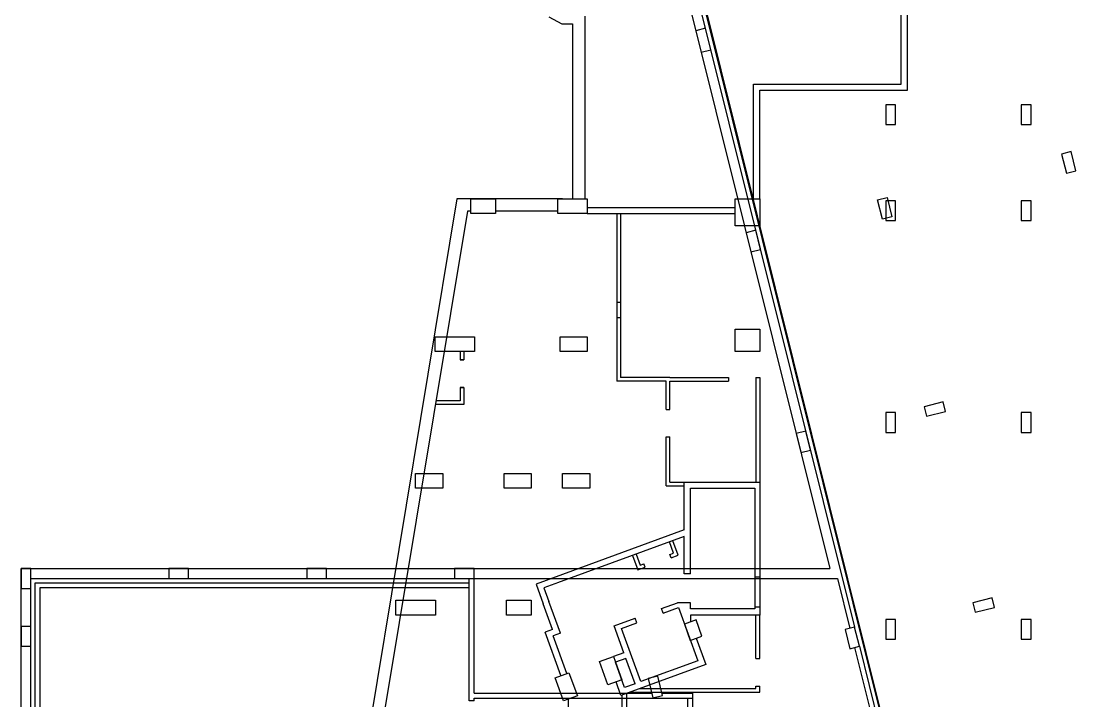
# Model space of a CAD drawing. Header units: metres. Extents: x -681087 to 1033303, y 74272 to 2630761.
# Drawn here: x -50487 to -7657, y 2285216 to 2312808 of the extents above; entities that cross this region are included whole.
import ezdxf

# ---------------------------------------------------------------- set-up
doc = ezdxf.new("R2010")
doc.units = ezdxf.units.M
for name, color, linetype in [('SKELETON_CLEAN', 7, 'Continuous'), ('SKELETON_ISOLATED', 1, 'Continuous'), ('SKELETON_ORIGINAL', 8, 'Continuous')]:
    doc.layers.add(name, color=color, linetype=linetype)

msp = doc.modelspace()

# ---------------------------------------------------------------- linework, layer by layer
at = {"layer": 'SKELETON_CLEAN'}
for p, q in [((-27312, 2331004), (-16642, 2288209)), ((-26207, 2324919), (-17647, 2290584)), ((-14747, 2310252), (-14747, 2315437)), ((-14497, 2310002), (-14497, 2315649)), ((-29052, 2312976), (-28535, 2312692)), ((-28535, 2312692), (-28102, 2312692)), ((-28102, 2312692), (-28102, 2305599)), ((-22702, 2312515), (-23090, 2312418)), ((-22485, 2311642), (-22702, 2312515)), ((-23090, 2312418), (-22873, 2311545)), ((-22873, 2311545), (-22485, 2311642)), ((-20747, 2305599), (-20747, 2310254)), ((-20747, 2310252), (-14747, 2310252)), ((-20497, 2305599), (-20497, 2310004)), ((-20497, 2310002), (-14497, 2310002)), ((-14977, 2309416), (-15377, 2309416)), ((-15377, 2309416), (-15377, 2308616)), ((-14977, 2308616), (-14977, 2309416)), ((-9477, 2309416), (-9877, 2309416)), ((-9877, 2309416), (-9877, 2308616)), ((-9477, 2308616), (-9477, 2309416)), ((-15377, 2308616), (-14977, 2308616)), ((-9877, 2308616), (-9477, 2308616)), ((-7850, 2307509), (-8238, 2307412)), ((-8238, 2307412), (-8045, 2306636)), ((-7657, 2306733), (-7850, 2307509)), ((-8045, 2306636), (-7657, 2306733)), ((-32788, 2305599), (-39794, 2263345)), ((-32227, 2304999), (-32227, 2305599)), ((-28497, 2305599), (-31227, 2305599)), ((-31227, 2305599), (-31227, 2304999)), ((-28697, 2304999), (-28697, 2305599)), ((-28697, 2305599), (-27497, 2305599)), ((-27497, 2305599), (-27497, 2304999)), ((-21497, 2304499), (-21497, 2305599)), ((-21497, 2305599), (-20497, 2305599)), ((-20497, 2305599), (-20497, 2304499)), ((-15710, 2305550), (-15321, 2305646)), ((-15321, 2305646), (-15128, 2304870)), ((-15516, 2304773), (-15710, 2305550)), ((-14977, 2305516), (-15377, 2305516)), ((-15377, 2305516), (-15377, 2304716)), ((-14977, 2304716), (-14977, 2305516)), ((-9477, 2305516), (-9877, 2305516)), ((-9877, 2305516), (-9877, 2304716)), ((-9477, 2304716), (-9477, 2305516)), ((-32364, 2305099), (-39112, 2264399)), ((-32227, 2305099), (-32364, 2305099)), ((-31227, 2304999), (-32227, 2304999)), ((-27497, 2304999), (-28697, 2304999)), ((-27497, 2304999), (-21497, 2304999)), ((-26302, 2304999), (-26302, 2298199)), ((-26152, 2304999), (-26152, 2298349)), ((-15128, 2304870), (-15516, 2304773)), ((-15377, 2304716), (-14977, 2304716)), ((-9877, 2304716), (-9477, 2304716)), ((-20497, 2304499), (-21497, 2304499)), ((-20658, 2304316), (-21046, 2304219)), ((-20465, 2303540), (-20658, 2304316)), ((-21046, 2304219), (-20853, 2303443)), ((-20853, 2303443), (-20465, 2303540)), ((-21497, 2299399), (-21497, 2300299)), ((-21497, 2300299), (-20497, 2300299)), ((-20497, 2300299), (-20497, 2299399)), ((-33677, 2299399), (-33677, 2299999)), ((-33677, 2299999), (-32077, 2299999)), ((-32077, 2299999), (-32077, 2299399)), ((-28597, 2299399), (-28597, 2299999)), ((-28597, 2299999), (-27497, 2299999)), ((-27497, 2299999), (-27497, 2299399)), ((-32077, 2299399), (-33677, 2299399)), ((-32657, 2299399), (-32657, 2299059)), ((-32507, 2299399), (-32507, 2299059)), ((-27497, 2299399), (-28597, 2299399)), ((-20497, 2299399), (-21497, 2299399)), ((-32657, 2299059), (-32507, 2299059)), ((-24147, 2298349), (-26152, 2298349)), ((-24147, 2298349), (-21767, 2298349)), ((-21767, 2298349), (-21767, 2298199)), ((-20647, 2298349), (-20647, 2294099)), ((-20647, 2298349), (-20497, 2298349)), ((-20497, 2298349), (-20497, 2294099)), ((-32657, 2297939), (-32507, 2297939)), ((-32657, 2297939), (-32657, 2297399)), ((-32507, 2297939), (-32507, 2297249)), ((-24297, 2298199), (-26302, 2298199)), ((-24297, 2297049), (-24297, 2298199)), ((-24147, 2297049), (-24147, 2298199)), ((-24147, 2298199), (-21767, 2298199)), ((-32507, 2297249), (-33666, 2297249)), ((-32657, 2297399), (-33641, 2297399)), ((-24297, 2297049), (-24147, 2297049)), ((-13047, 2297350), (-13823, 2297157)), ((-13823, 2297157), (-13726, 2296769)), ((-12950, 2296962), (-13047, 2297350)), ((-14977, 2296916), (-15377, 2296916)), ((-15377, 2296916), (-15377, 2296116)), ((-14977, 2296116), (-14977, 2296916)), ((-13726, 2296769), (-12950, 2296962)), ((-9477, 2296916), (-9877, 2296916)), ((-9877, 2296916), (-9877, 2296116)), ((-9477, 2296116), (-9477, 2296916)), ((-18626, 2296165), (-19014, 2296069)), ((-18432, 2295389), (-18626, 2296165)), ((-24297, 2293949), (-24297, 2295929)), ((-24297, 2295929), (-24147, 2295929)), ((-24147, 2294099), (-24147, 2295929)), ((-19014, 2296069), (-18820, 2295292)), ((-15377, 2296116), (-14977, 2296116)), ((-9877, 2296116), (-9477, 2296116)), ((-18820, 2295292), (-18432, 2295389)), ((-34467, 2293849), (-34467, 2294449)), ((-34467, 2294449), (-33367, 2294449)), ((-33367, 2294449), (-33367, 2293849)), ((-30877, 2293849), (-30877, 2294449)), ((-30877, 2294449), (-29777, 2294449)), ((-29777, 2294449), (-29777, 2293849)), ((-28497, 2293849), (-28497, 2294449)), ((-28497, 2294449), (-27397, 2294449)), ((-27397, 2294449), (-27397, 2293849)), ((-24147, 2294099), (-23557, 2294099)), ((-23557, 2292153), (-23557, 2294099)), ((-23557, 2294099), (-20497, 2294099)), ((-20497, 2294099), (-20497, 2289019)), ((-33367, 2293849), (-34467, 2293849)), ((-29777, 2293849), (-30877, 2293849)), ((-27397, 2293849), (-28497, 2293849)), ((-24297, 2293949), (-23557, 2293949)), ((-23307, 2290369), (-23307, 2293849)), ((-23307, 2293849), (-20697, 2293849)), ((-20697, 2293849), (-20697, 2289019)), ((-23557, 2292153), (-29579, 2289961)), ((-23557, 2291887), (-28713, 2290010)), ((-23557, 2290369), (-23557, 2291887)), ((-24001, 2291214), (-24165, 2291666)), ((-23809, 2291125), (-24024, 2291717)), ((-25659, 2291122), (-25444, 2290530)), ((-25518, 2291173), (-25354, 2290722)), ((-24142, 2291163), (-24001, 2291214)), ((-24091, 2291022), (-24142, 2291163)), ((-24091, 2291022), (-23809, 2291125)), ((-50487, 2290584), (-50487, 2289784)), ((-50487, 2276354), (-50487, 2290584)), ((-50087, 2289784), (-50087, 2290584)), ((-43687, 2290584), (-44487, 2290584)), ((-44487, 2290584), (-44487, 2290184)), ((-43687, 2290184), (-43687, 2290584)), ((-38087, 2290584), (-38887, 2290584)), ((-38887, 2290584), (-38887, 2290184)), ((-38087, 2290184), (-38087, 2290584)), ((-32087, 2290584), (-32887, 2290584)), ((-32887, 2290584), (-32887, 2290184)), ((-32087, 2290184), (-32087, 2290584)), ((-25444, 2290530), (-25143, 2290639)), ((-25354, 2290722), (-25195, 2290780)), ((-25143, 2290639), (-25195, 2290780)), ((-44487, 2290184), (-43687, 2290184)), ((-38887, 2290184), (-38087, 2290184)), ((-32287, 2285224), (-32287, 2290184)), ((-32087, 2285524), (-32087, 2290184)), ((-32087, 2290184), (-17341, 2290184)), ((-23307, 2290369), (-23557, 2290369)), ((-17341, 2290184), (-16836, 2288161)), ((-50487, 2289784), (-50087, 2289784)), ((-50087, 2276754), (-50087, 2289784)), ((-49917, 2277144), (-49917, 2290014)), ((-49917, 2290014), (-32287, 2290014)), ((-49717, 2277344), (-49717, 2289814)), ((-49717, 2289814), (-32287, 2289814)), ((-29579, 2289961), (-29288, 2289162)), ((-28666, 2290027), (-29258, 2289812)), ((-29258, 2289812), (-29053, 2289248)), ((-35267, 2288699), (-35267, 2289299)), ((-35267, 2289299), (-33667, 2289299)), ((-33667, 2289299), (-33667, 2288699)), ((-30777, 2288699), (-30777, 2289299)), ((-30777, 2289299), (-29777, 2289299)), ((-29777, 2289299), (-29777, 2288699)), ((-11063, 2289394), (-11839, 2289200)), ((-10966, 2289006), (-11063, 2289394)), ((-28905, 2288110), (-29288, 2289162)), ((-28585, 2287961), (-29053, 2289248)), ((-24481, 2288965), (-23836, 2289199)), ((-24412, 2288777), (-24481, 2288965)), ((-24412, 2288777), (-23797, 2289001)), ((-23307, 2289199), (-23836, 2289199)), ((-23797, 2289001), (-23010, 2286840)), ((-23307, 2288949), (-23307, 2289199)), ((-20697, 2288949), (-23307, 2288949)), ((-20697, 2289019), (-20697, 2288949)), ((-20497, 2289019), (-20697, 2289019)), ((-20497, 2289019), (-20497, 2288699)), ((-11839, 2289200), (-11743, 2288812)), ((-11743, 2288812), (-10966, 2289006)), ((-33667, 2288699), (-35267, 2288699)), ((-29777, 2288699), (-30777, 2288699)), ((-26412, 2288262), (-25552, 2288575)), ((-25483, 2288387), (-25552, 2288575)), ((-23082, 2288500), (-23552, 2288329)), ((-20497, 2288699), (-23306, 2288699)), ((-23306, 2288699), (-23306, 2288419)), ((-22843, 2287842), (-23082, 2288500)), ((-20647, 2286939), (-20647, 2288699)), ((-20497, 2286939), (-20497, 2288699)), ((-14977, 2288516), (-15377, 2288516)), ((-15377, 2288516), (-15377, 2287716)), ((-14977, 2287716), (-14977, 2288516)), ((-9477, 2288516), (-9877, 2288516)), ((-9877, 2288516), (-9877, 2287716)), ((-9477, 2287716), (-9477, 2288516)), ((-50087, 2288234), (-50487, 2288234)), ((-50487, 2288234), (-50487, 2287434)), ((-50087, 2287434), (-50087, 2288234)), ((-28905, 2288110), (-29206, 2288001)), ((-26015, 2287172), (-26412, 2288262)), ((-26108, 2288160), (-25483, 2288387)), ((-25322, 2285998), (-26108, 2288160)), ((-23552, 2288329), (-23313, 2287671)), ((-16642, 2288209), (-17030, 2288112)), ((-17030, 2288112), (-16837, 2287336)), ((-16449, 2287433), (-16642, 2288209)), ((-28566, 2286243), (-29206, 2288001)), ((-28585, 2287961), (-28885, 2287851)), ((-28331, 2286329), (-28885, 2287851)), ((-23313, 2287671), (-22843, 2287842)), ((-23078, 2287757), (-22690, 2286690)), ((-15377, 2287716), (-14977, 2287716)), ((-9877, 2287716), (-9477, 2287716)), ((-50487, 2287434), (-50087, 2287434)), ((-26015, 2287172), (-26438, 2287018)), ((-16837, 2287336), (-16449, 2287433)), ((-16643, 2287384), (-15431, 2282524)), ((-16449, 2287433), (-15225, 2282524)), ((-27002, 2286813), (-26438, 2287018)), ((-26660, 2285873), (-27002, 2286813)), ((-25929, 2286937), (-26352, 2286783)), ((-25557, 2285913), (-25929, 2286937)), ((-23010, 2286840), (-25322, 2285998)), ((-20647, 2286939), (-20497, 2286939)), ((-28806, 2286156), (-28242, 2286361)), ((-28242, 2286361), (-27900, 2285422)), ((-22690, 2286690), (-26129, 2285438)), ((-28464, 2285216), (-28806, 2286156)), ((-26096, 2286078), (-26660, 2285873)), ((-26129, 2285438), (-26331, 2285993)), ((-25557, 2285913), (-25980, 2285759)), ((-24637, 2286215), (-25026, 2286119)), ((-25026, 2286119), (-24832, 2285342)), ((-24444, 2285439), (-24637, 2286215)), ((-32087, 2285524), (-24877, 2285524)), ((-26097, 2285450), (-26097, 2283599)), ((-25907, 2285519), (-25907, 2282929)), ((-25769, 2285569), (-20497, 2285569)), ((-25357, 2285719), (-20647, 2285719)), ((-24832, 2285342), (-24444, 2285439)), ((-24465, 2285524), (-23212, 2285524)), ((-23212, 2285324), (-23212, 2285524)), ((-20647, 2285719), (-20647, 2285819)), ((-20647, 2285819), (-20497, 2285819)), ((-20497, 2285569), (-20497, 2285819)), ((-32087, 2285224), (-32287, 2285224)), ((-32087, 2285324), (-23212, 2285324)), ((-32087, 2285224), (-32087, 2285324)), ((-27900, 2285422), (-28464, 2285216)), ((-28267, 2285286), (-28267, 2283599)), ((-23412, 2282524), (-23412, 2285324)), ((-23212, 2282724), (-23212, 2285324))]:
    msp.add_line(p, q, dxfattribs=at)
at = {"layer": 'SKELETON_ISOLATED'}
for p, q in [((-26478, 2328424), (-15053, 2282599)), ((-27602, 2313009), (-27602, 2305599)), ((-31727, 2305599), (-32008, 2305599)), ((-27497, 2305249), (-21497, 2305249)), ((-28697, 2305099), (-31227, 2305099)), ((-26152, 2301382), (-26302, 2301382)), ((-26152, 2300762), (-26302, 2300762)), ((-50287, 2290584), (-34067, 2290584)), ((-41487, 2290184), (-32187, 2290184)), ((-20497, 2290239), (-20697, 2290239)), ((-26209, 2286388), (-26224, 2286431))]:
    msp.add_line(p, q, dxfattribs=at)
at = {"layer": 'SKELETON_ORIGINAL'}
for p, q in [((-27312, 2331004), (-16642, 2288209)), ((-26493, 2328420), (-15087, 2282674)), ((-26464, 2328428), (-15019, 2282524)), ((-26207, 2324919), (-17647, 2290584)), ((-14747, 2310252), (-14747, 2315437)), ((-14497, 2310002), (-14497, 2315649)), ((-29052, 2312976), (-28535, 2312692)), ((-27602, 2313009), (-27602, 2305599)), ((-28535, 2312692), (-28102, 2312692)), ((-28102, 2312692), (-28102, 2305599)), ((-22702, 2312515), (-23090, 2312418)), ((-22485, 2311642), (-22702, 2312515)), ((-23090, 2312418), (-22873, 2311545)), ((-22873, 2311545), (-22485, 2311642)), ((-20747, 2305599), (-20747, 2310254)), ((-20747, 2310252), (-14747, 2310252)), ((-20497, 2305599), (-20497, 2310004)), ((-20497, 2310002), (-14497, 2310002)), ((-14977, 2309416), (-15377, 2309416)), ((-15377, 2309416), (-15377, 2308616)), ((-14977, 2308616), (-14977, 2309416)), ((-9477, 2309416), (-9877, 2309416)), ((-9877, 2309416), (-9877, 2308616)), ((-9477, 2308616), (-9477, 2309416)), ((-15377, 2308616), (-14977, 2308616)), ((-9877, 2308616), (-9477, 2308616)), ((-7850, 2307509), (-8238, 2307412)), ((-8238, 2307412), (-8045, 2306636)), ((-7657, 2306733), (-7850, 2307509)), ((-8045, 2306636), (-7657, 2306733)), ((-32788, 2305599), (-39794, 2263345)), ((-31227, 2305599), (-32788, 2305599)), ((-32227, 2304999), (-32227, 2305599)), ((-32227, 2305599), (-31227, 2305599)), ((-28497, 2305599), (-31227, 2305599)), ((-31227, 2305599), (-31227, 2304999)), ((-28697, 2304999), (-28697, 2305599)), ((-28697, 2305599), (-27497, 2305599)), ((-27497, 2305599), (-27497, 2304999)), ((-21497, 2304499), (-21497, 2305599)), ((-21497, 2305599), (-20497, 2305599)), ((-20497, 2305599), (-20497, 2304499)), ((-15710, 2305550), (-15321, 2305646)), ((-15321, 2305646), (-15128, 2304870)), ((-27497, 2305249), (-21497, 2305249)), ((-15516, 2304773), (-15710, 2305550)), ((-14977, 2305516), (-15377, 2305516)), ((-15377, 2305516), (-15377, 2304716)), ((-14977, 2304716), (-14977, 2305516)), ((-9477, 2305516), (-9877, 2305516)), ((-9877, 2305516), (-9877, 2304716)), ((-9477, 2304716), (-9477, 2305516)), ((-32364, 2305099), (-39112, 2264399)), ((-32227, 2305099), (-32364, 2305099)), ((-31227, 2304999), (-32227, 2304999)), ((-28697, 2305099), (-31227, 2305099)), ((-27497, 2304999), (-28697, 2304999)), ((-27497, 2304999), (-21497, 2304999)), ((-26302, 2304999), (-26302, 2298199)), ((-26152, 2304999), (-26152, 2298349)), ((-15128, 2304870), (-15516, 2304773)), ((-15377, 2304716), (-14977, 2304716)), ((-9877, 2304716), (-9477, 2304716)), ((-20497, 2304499), (-21497, 2304499)), ((-20658, 2304316), (-21046, 2304219)), ((-20465, 2303540), (-20658, 2304316)), ((-21046, 2304219), (-20853, 2303443)), ((-20853, 2303443), (-20465, 2303540)), ((-26152, 2301382), (-26302, 2301382)), ((-26152, 2300762), (-26302, 2300762)), ((-21497, 2299399), (-21497, 2300299)), ((-21497, 2300299), (-20497, 2300299)), ((-20497, 2300299), (-20497, 2299399)), ((-33677, 2299399), (-33677, 2299999)), ((-33677, 2299999), (-32077, 2299999)), ((-32077, 2299999), (-32077, 2299399)), ((-28597, 2299399), (-28597, 2299999)), ((-28597, 2299999), (-27497, 2299999)), ((-27497, 2299999), (-27497, 2299399)), ((-32077, 2299399), (-33677, 2299399)), ((-32657, 2299399), (-32657, 2299059)), ((-32507, 2299399), (-32507, 2299059)), ((-27497, 2299399), (-28597, 2299399)), ((-20497, 2299399), (-21497, 2299399)), ((-32657, 2299059), (-32507, 2299059)), ((-32507, 2299059), (-32657, 2299059)), ((-24147, 2298349), (-26152, 2298349)), ((-24147, 2298349), (-21767, 2298349)), ((-21767, 2298349), (-21767, 2298199)), ((-20647, 2298349), (-20647, 2294099)), ((-20647, 2298349), (-20497, 2298349)), ((-20497, 2298349), (-20497, 2294099)), ((-32657, 2297939), (-32507, 2297939)), ((-32657, 2297939), (-32657, 2297399)), ((-32507, 2297939), (-32657, 2297939)), ((-32507, 2297939), (-32507, 2297249)), ((-24297, 2298199), (-26302, 2298199)), ((-24297, 2297049), (-24297, 2298199)), ((-24147, 2297049), (-24147, 2298199)), ((-24147, 2298199), (-21767, 2298199)), ((-32507, 2297249), (-33666, 2297249)), ((-32657, 2297399), (-33641, 2297399)), ((-24297, 2297049), (-24147, 2297049)), ((-13047, 2297350), (-13823, 2297157)), ((-13823, 2297157), (-13726, 2296769)), ((-12950, 2296962), (-13047, 2297350)), ((-14977, 2296916), (-15377, 2296916)), ((-15377, 2296916), (-15377, 2296116)), ((-14977, 2296116), (-14977, 2296916)), ((-13726, 2296769), (-12950, 2296962)), ((-9477, 2296916), (-9877, 2296916)), ((-9877, 2296916), (-9877, 2296116)), ((-9477, 2296116), (-9477, 2296916)), ((-18626, 2296165), (-19014, 2296069)), ((-18432, 2295389), (-18626, 2296165)), ((-24297, 2293949), (-24297, 2295929)), ((-24297, 2295929), (-24147, 2295929)), ((-24147, 2294099), (-24147, 2295929)), ((-19014, 2296069), (-18820, 2295292)), ((-15377, 2296116), (-14977, 2296116)), ((-9877, 2296116), (-9477, 2296116)), ((-18820, 2295292), (-18432, 2295389)), ((-34467, 2293849), (-34467, 2294449)), ((-34467, 2294449), (-33367, 2294449)), ((-33367, 2294449), (-33367, 2293849)), ((-30877, 2293849), (-30877, 2294449)), ((-30877, 2294449), (-29777, 2294449)), ((-29777, 2294449), (-29777, 2293849)), ((-28497, 2293849), (-28497, 2294449)), ((-28497, 2294449), (-27397, 2294449)), ((-27397, 2294449), (-27397, 2293849)), ((-24147, 2294099), (-23557, 2294099)), ((-23557, 2292153), (-23557, 2294099)), ((-23557, 2294099), (-20497, 2294099)), ((-20497, 2294099), (-20497, 2289019)), ((-33367, 2293849), (-34467, 2293849)), ((-29777, 2293849), (-30877, 2293849)), ((-27397, 2293849), (-28497, 2293849)), ((-24297, 2293949), (-23557, 2293949)), ((-23307, 2290369), (-23307, 2293849)), ((-23307, 2293849), (-20697, 2293849)), ((-20697, 2293849), (-20697, 2289019)), ((-23557, 2292153), (-29579, 2289961)), ((-23557, 2291887), (-28713, 2290010)), ((-23557, 2290369), (-23557, 2291887)), ((-24001, 2291214), (-24165, 2291666)), ((-23809, 2291125), (-24024, 2291717)), ((-25659, 2291122), (-25444, 2290530)), ((-25518, 2291173), (-25354, 2290722)), ((-24142, 2291163), (-24001, 2291214)), ((-24091, 2291022), (-24142, 2291163)), ((-24091, 2291022), (-23809, 2291125)), ((-50487, 2290584), (-17647, 2290584)), ((-50087, 2290584), (-50487, 2290584)), ((-50487, 2290584), (-50487, 2289784)), ((-50487, 2276354), (-50487, 2290584)), ((-50087, 2289784), (-50087, 2290584)), ((-43687, 2290584), (-44487, 2290584)), ((-44487, 2290584), (-44487, 2290184)), ((-43687, 2290184), (-43687, 2290584)), ((-38087, 2290584), (-38887, 2290584)), ((-38887, 2290584), (-38887, 2290184)), ((-38087, 2290184), (-38087, 2290584)), ((-32087, 2290584), (-32887, 2290584)), ((-32887, 2290584), (-32887, 2290184)), ((-32087, 2290184), (-32087, 2290584)), ((-25444, 2290530), (-25143, 2290639)), ((-25354, 2290722), (-25195, 2290780)), ((-25143, 2290639), (-25195, 2290780)), ((-50087, 2290184), (-32287, 2290184)), ((-44487, 2290184), (-43687, 2290184)), ((-38887, 2290184), (-38087, 2290184)), ((-32887, 2290184), (-32087, 2290184)), ((-32287, 2285224), (-32287, 2290184)), ((-32087, 2285524), (-32087, 2290184)), ((-32087, 2290184), (-17341, 2290184)), ((-23307, 2290369), (-23557, 2290369)), ((-20497, 2290239), (-20697, 2290239)), ((-17341, 2290184), (-16836, 2288161)), ((-50487, 2289784), (-50087, 2289784)), ((-50087, 2276754), (-50087, 2289784)), ((-49917, 2277144), (-49917, 2290014)), ((-49917, 2290014), (-32287, 2290014)), ((-49717, 2277344), (-49717, 2289814)), ((-49717, 2289814), (-32287, 2289814)), ((-29579, 2289961), (-29288, 2289162)), ((-28666, 2290027), (-29258, 2289812)), ((-29258, 2289812), (-29053, 2289248)), ((-35267, 2288699), (-35267, 2289299)), ((-35267, 2289299), (-33667, 2289299)), ((-33667, 2289299), (-33667, 2288699)), ((-30777, 2288699), (-30777, 2289299)), ((-30777, 2289299), (-29777, 2289299)), ((-29777, 2289299), (-29777, 2288699)), ((-11063, 2289394), (-11839, 2289200)), ((-10966, 2289006), (-11063, 2289394)), ((-28905, 2288110), (-29288, 2289162)), ((-28585, 2287961), (-29053, 2289248)), ((-24481, 2288965), (-23836, 2289199)), ((-24412, 2288777), (-24481, 2288965)), ((-24412, 2288777), (-23797, 2289001)), ((-23307, 2289199), (-23836, 2289199)), ((-23797, 2289001), (-23010, 2286840)), ((-23307, 2288949), (-23307, 2289199)), ((-20697, 2288949), (-23307, 2288949)), ((-20697, 2289019), (-20697, 2288949)), ((-20497, 2289019), (-20697, 2289019)), ((-20497, 2289019), (-20497, 2288699)), ((-11839, 2289200), (-11743, 2288812)), ((-11743, 2288812), (-10966, 2289006)), ((-33667, 2288699), (-35267, 2288699)), ((-29777, 2288699), (-30777, 2288699)), ((-26412, 2288262), (-25552, 2288575)), ((-25483, 2288387), (-25552, 2288575)), ((-23082, 2288500), (-23552, 2288329)), ((-20497, 2288699), (-23306, 2288699)), ((-23306, 2288699), (-23306, 2288419)), ((-22843, 2287842), (-23082, 2288500)), ((-20647, 2286939), (-20647, 2288699)), ((-20497, 2286939), (-20497, 2288699)), ((-14977, 2288516), (-15377, 2288516)), ((-15377, 2288516), (-15377, 2287716)), ((-14977, 2287716), (-14977, 2288516)), ((-9477, 2288516), (-9877, 2288516)), ((-9877, 2288516), (-9877, 2287716)), ((-9477, 2287716), (-9477, 2288516)), ((-50087, 2288234), (-50487, 2288234)), ((-50487, 2288234), (-50487, 2287434)), ((-50087, 2287434), (-50087, 2288234)), ((-28905, 2288110), (-29206, 2288001)), ((-26015, 2287172), (-26412, 2288262)), ((-26108, 2288160), (-25483, 2288387)), ((-25322, 2285998), (-26108, 2288160)), ((-23552, 2288329), (-23313, 2287671)), ((-16642, 2288209), (-17030, 2288112)), ((-17030, 2288112), (-16837, 2287336)), ((-16449, 2287433), (-16642, 2288209)), ((-28566, 2286243), (-29206, 2288001)), ((-28585, 2287961), (-28885, 2287851)), ((-28331, 2286329), (-28885, 2287851)), ((-23313, 2287671), (-22843, 2287842)), ((-23078, 2287757), (-22690, 2286690)), ((-15377, 2287716), (-14977, 2287716)), ((-9877, 2287716), (-9477, 2287716)), ((-50487, 2287434), (-50087, 2287434)), ((-26015, 2287172), (-26438, 2287018)), ((-16837, 2287336), (-16449, 2287433)), ((-16643, 2287384), (-15431, 2282524)), ((-16449, 2287433), (-15225, 2282524)), ((-27002, 2286813), (-26438, 2287018)), ((-26660, 2285873), (-27002, 2286813)), ((-26438, 2287018), (-26096, 2286078)), ((-25929, 2286937), (-26352, 2286783)), ((-25980, 2285759), (-26352, 2286783)), ((-25557, 2285913), (-25929, 2286937)), ((-23010, 2286840), (-25322, 2285998)), ((-20647, 2286939), (-20497, 2286939)), ((-28806, 2286156), (-28242, 2286361)), ((-28242, 2286361), (-27900, 2285422)), ((-22690, 2286690), (-26129, 2285438)), ((-28464, 2285216), (-28806, 2286156)), ((-26096, 2286078), (-26660, 2285873)), ((-26129, 2285438), (-26331, 2285993)), ((-25557, 2285913), (-25980, 2285759)), ((-24637, 2286215), (-25026, 2286119)), ((-25026, 2286119), (-24832, 2285342)), ((-24444, 2285439), (-24637, 2286215)), ((-32087, 2285524), (-24877, 2285524)), ((-26097, 2285450), (-26097, 2283599)), ((-25907, 2285519), (-25907, 2282929)), ((-25769, 2285569), (-20497, 2285569)), ((-25357, 2285719), (-20647, 2285719)), ((-24832, 2285342), (-24444, 2285439)), ((-24465, 2285524), (-23212, 2285524)), ((-23212, 2285324), (-23212, 2285524)), ((-20647, 2285719), (-20647, 2285819)), ((-20647, 2285819), (-20497, 2285819)), ((-20497, 2285569), (-20497, 2285819)), ((-32087, 2285224), (-32287, 2285224)), ((-32087, 2285324), (-23212, 2285324)), ((-32087, 2285224), (-32087, 2285324)), ((-27900, 2285422), (-28464, 2285216)), ((-28267, 2285286), (-28267, 2283599)), ((-23412, 2282524), (-23412, 2285324)), ((-23212, 2282724), (-23212, 2285324))]:
    msp.add_line(p, q, dxfattribs=at)

doc.saveas('drawing.dxf')
